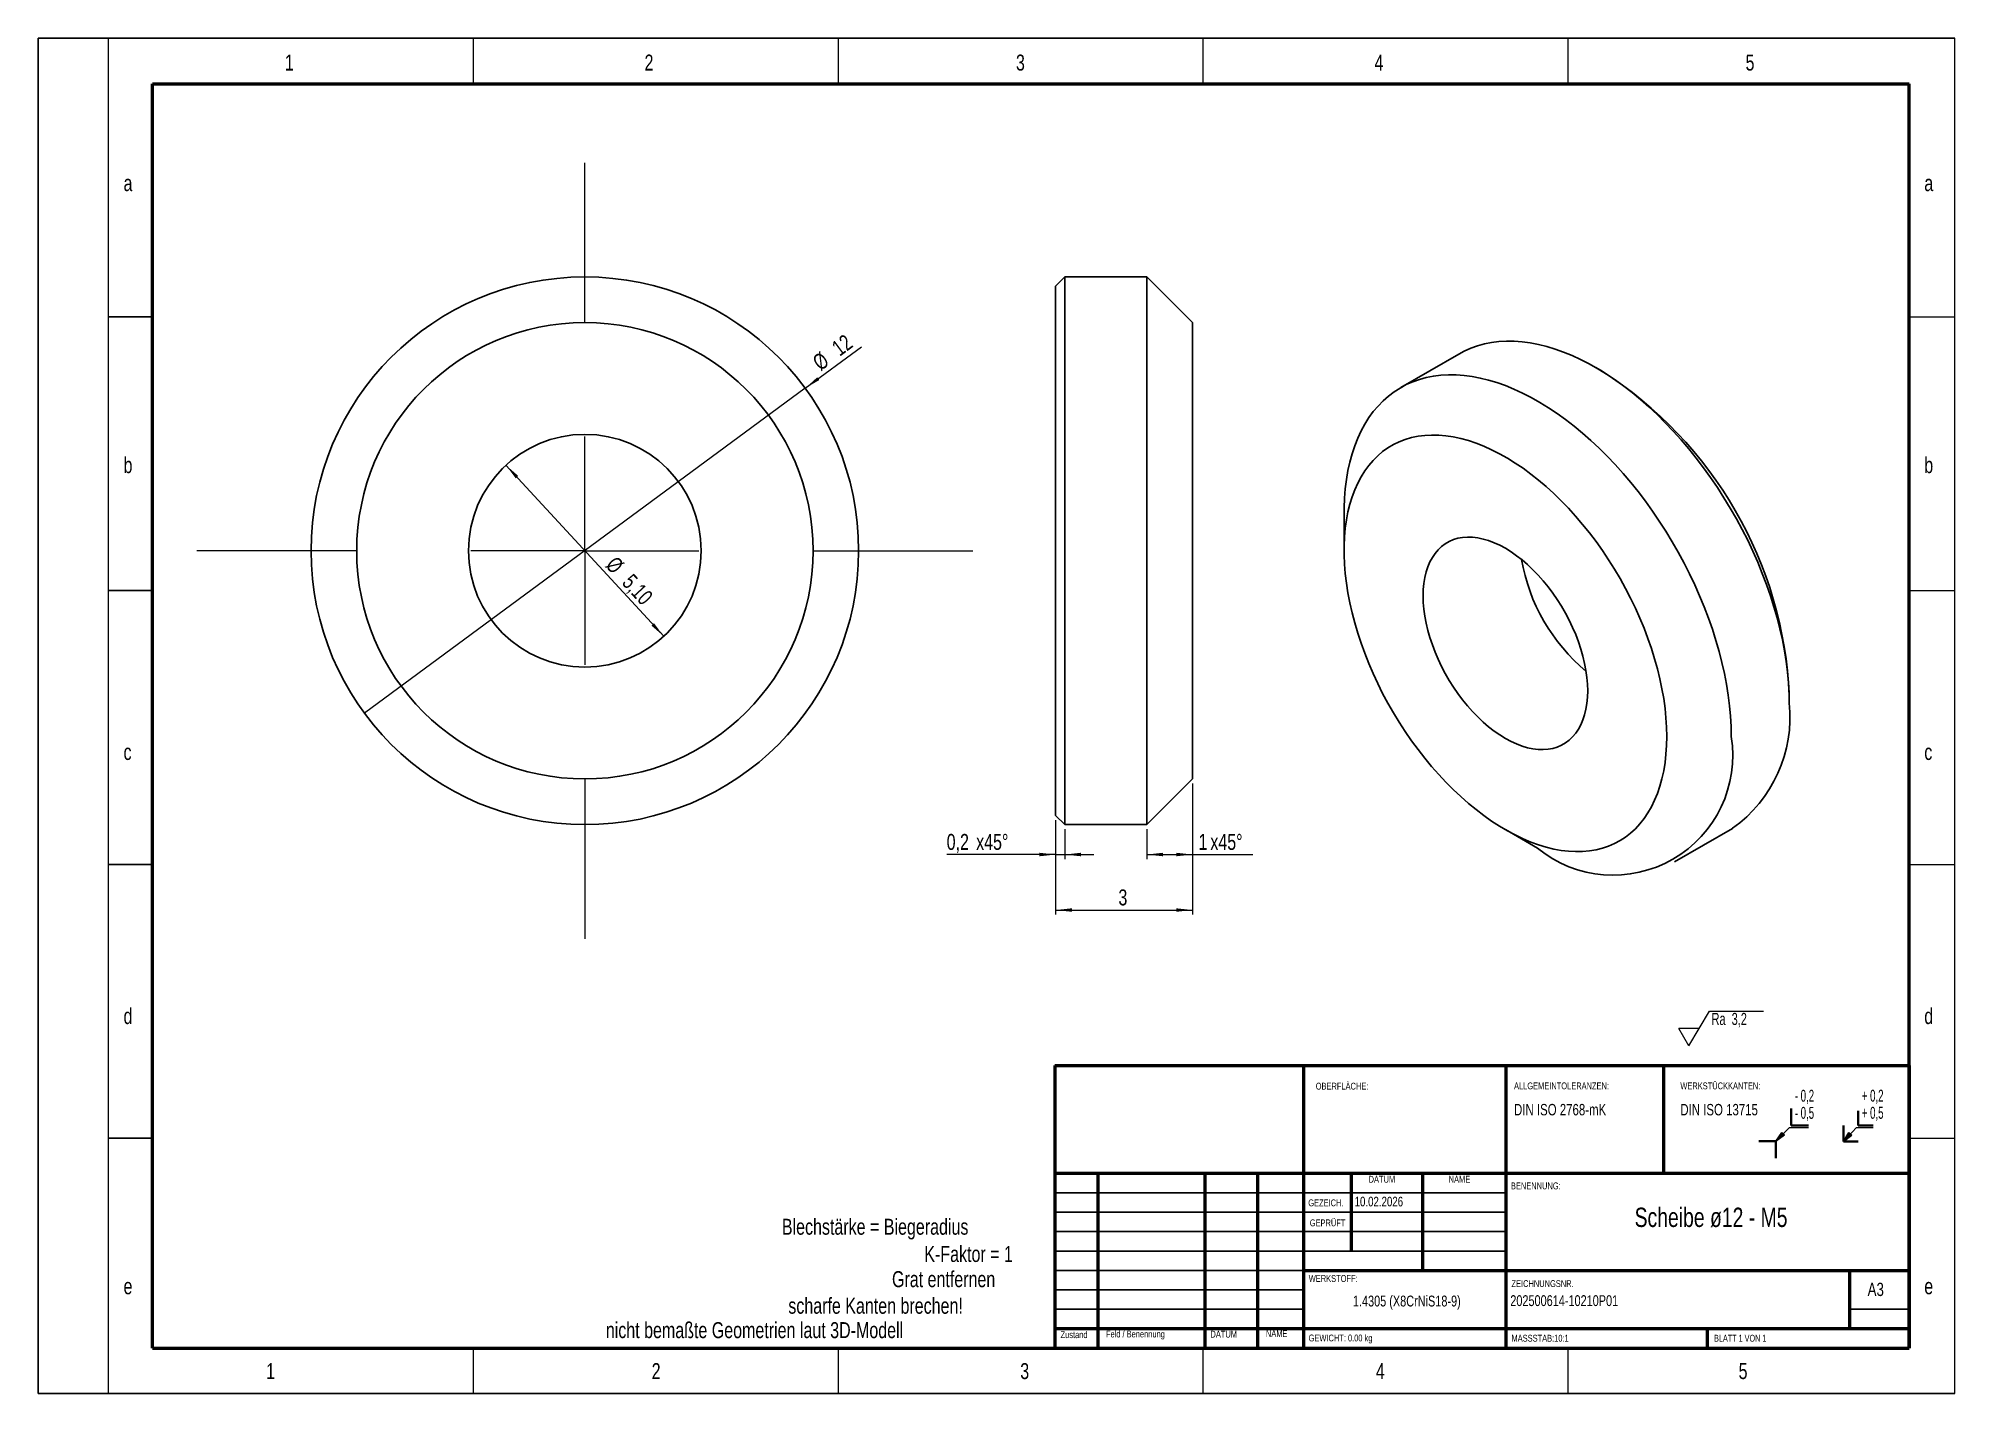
# Model space of a CAD drawing. Header units: millimetres. Extents: x 0 to 420, y 0 to 297.
import ezdxf

# ---------------------------------------------------------------- set-up
doc = ezdxf.new("R2010")
doc.units = ezdxf.units.MM
doc.header["$PDSIZE"] = -1
doc.styles.add('SLDTEXTSTYLE0', font='TXT', dxfattribs={"width": 0.605})
doc.styles.add('SLDTEXTSTYLE1', font='TXT', dxfattribs={"width": 0.678571})
doc.styles.add('SLDTEXTSTYLE2', font='TXT', dxfattribs={"width": 0.75})
doc.styles.add('SLDTEXTSTYLE3', font='TXT', dxfattribs={"width": 0.692308})
doc.dimstyles.new('SLDDIMSTYLE0', dxfattribs={"dimtxt": 3.5, "dimasz": 3.556, "dimexe": 0, "dimexo": 0.0625, "dimgap": 0.875, "dimtad": 1, "dimlfac": 0.1, "dimrnd": 1e-09, "dimzin": 12, "dimdsep": 46, "dimtxsty": 'SLDTEXTSTYLE2', "dimblk1": 'NONE', "dimsah": 1, "dimcen": 0, "dimadec": 0, "dimazin": 3, "dimtfac": 1, "dimtdec": 3, "dimtmove": 0, "dimatfit": 3, "dimldrblk": 'NONE', "dimfxl": 1, "dimfrac": 2, "dimtolj": 1, "dimtzin": 12, "dimarcsym": 0})
doc.dimstyles.new('SLDDIMSTYLE1', dxfattribs={"dimtxt": 3.5, "dimasz": 3.556, "dimexe": 0, "dimexo": 0.0625, "dimgap": 0.875, "dimtad": 1, "dimlfac": 0.1, "dimrnd": 1e-09, "dimzin": 12, "dimdsep": 46, "dimtxsty": 'SLDTEXTSTYLE2', "dimsah": 1, "dimcen": 0, "dimadec": 0, "dimazin": 3, "dimtfac": 1, "dimtdec": 3, "dimtmove": 0, "dimatfit": 3, "dimfxl": 1, "dimfrac": 2, "dimtolj": 1, "dimtzin": 12, "dimarcsym": 0})
doc.dimstyles.new('SLDDIMSTYLE2', dxfattribs={"dimtxt": 3.5, "dimasz": 3.556, "dimexe": 0, "dimexo": 0.0625, "dimgap": 0.875, "dimtad": 1, "dimlfac": 0.1, "dimrnd": 1e-09, "dimzin": 12, "dimdsep": 46, "dimtxsty": 'SLDTEXTSTYLE2', "dimsah": 1, "dimcen": 0.09, "dimadec": 0, "dimazin": 3, "dimtfac": 1, "dimtdec": 3, "dimtofl": 0, "dimtmove": 0, "dimatfit": 3, "dimfxl": 1, "dimfrac": 2, "dimtolj": 1, "dimtzin": 12, "dimarcsym": 0})
doc.dimstyles.new('SLDDIMSTYLE3', dxfattribs={"dimtxt": 3.5, "dimasz": 3.556, "dimexe": 0, "dimexo": 0.0625, "dimgap": 0.875, "dimtad": 1, "dimdec": 1, "dimlfac": 0.1, "dimrnd": 1e-09, "dimdsep": 46, "dimtxsty": 'SLDTEXTSTYLE2', "dimsah": 1, "dimcen": 0.09, "dimadec": 0, "dimazin": 2, "dimtfac": 1, "dimtdec": 3, "dimtmove": 0, "dimatfit": 0, "dimfxl": 1, "dimfrac": 2, "dimtolj": 1, "dimtzin": 12, "dimarcsym": 0})

# ---------------------------------------------------------------- blocks, each defined once
blk = doc.blocks.new('SW_NOTE_0')
at = {"color": 0, "linetype": 'Continuous', "lineweight": 0, "insert": (0, 4.51), "char_height": 3.5, "attachment_point": 1, "style": 'SLDTEXTSTYLE0'}
blk.add_mtext('+ 0,5', dxfattribs=at)
blk = doc.blocks.new('SW_NOTE_0_1')
at = {"color": 0, "linetype": 'Continuous', "lineweight": 0, "insert": (0, 4.51), "char_height": 3.5, "attachment_point": 1, "style": 'SLDTEXTSTYLE0'}
blk.add_mtext('+ 0,2', dxfattribs=at)
blk = doc.blocks.new('SW_NOTE_0_2')
at = {"color": 0, "linetype": 'Continuous', "lineweight": 0, "insert": (0, 4.51), "char_height": 3.5, "attachment_point": 1, "style": 'SLDTEXTSTYLE0'}
blk.add_mtext('- 0,2', dxfattribs=at)
blk = doc.blocks.new('SW_NOTE_0_3')
at = {"color": 0, "linetype": 'Continuous', "lineweight": 0, "insert": (0, 4.51), "char_height": 3.5, "attachment_point": 1, "style": 'SLDTEXTSTYLE0'}
blk.add_mtext('- 0,5', dxfattribs=at)
blk = doc.blocks.new('Block3')
at = {"linetype": 'Continuous'}
for points in [[(735.45, 277.8), (737.92, 279.57), (737.22, 280.27)], [(755.16, 277.71), (757.62, 279.47), (756.78, 280.26)]]:
    blk.add_hatch(color=7, dxfattribs=at).paths.add_polyline_path(points, flags=0)
at = {"color": 7, "linetype": 'Continuous', "lineweight": 35}
for p, q in [((739.95, 287.3), (739.95, 282.3)), ((759.52, 286.66), (759.52, 282.3)), ((739.95, 282.3), (744.95, 282.3)), ((755.16, 277.71), (755.16, 282.3)), ((759.52, 282.3), (763.89, 282.3)), ((730.45, 277.8), (735.45, 277.8)), ((735.45, 277.8), (735.45, 272.8)), ((759.52, 277.71), (755.16, 277.71))]:
    blk.add_line(p, q, dxfattribs=at)
at = {"color": 7, "linetype": 'Continuous', "lineweight": 18}
for p, q in [((735.45, 277.8), (739.45, 281.8)), ((735.45, 277.8), (737.22, 280.27)), ((737.22, 280.27), (737.92, 279.57)), ((739.45, 281.8), (744.95, 281.8)), ((755.16, 277.71), (759.02, 281.8)), ((755.16, 277.71), (756.78, 280.26)), ((756.78, 280.26), (757.62, 279.47)), ((759.02, 281.8), (763.89, 281.8)), ((735.45, 277.8), (737.92, 279.57)), ((755.16, 277.71), (757.62, 279.47))]:
    blk.add_line(p, q, dxfattribs=at)
at = {"color": 7, "linetype": 'Continuous', "lineweight": 0}
for p in [(737.57, 279.92), (757.2, 279.87)]:
    blk.add_point(p, dxfattribs=at)
for name, p in [('SW_NOTE_0_2', (740.95, 288.28)), ('SW_NOTE_0_1', (760.52, 288.29)), ('SW_NOTE_0_3', (740.95, 283.28)), ('SW_NOTE_0', (760.52, 283.29))]:
    blk.add_blockref(name, p, dxfattribs=at)
blk = doc.blocks.new('SW_NOTE_0_4')
at = {"color": 0, "linetype": 'Continuous', "lineweight": 0}
for p, q in [((-4.95, -3.78), (-0.49, 3.78)), ((-0.49, 3.78), (11.39, 3.78)), ((-4.95, -3.78), (-7.18, 0)), ((-2.72, 0), (-7.18, 0))]:
    blk.add_line(p, q, dxfattribs=at)
at = {"color": 0, "linetype": 'Continuous', "lineweight": 0, "insert": (0, 3.41), "char_height": 2.646, "attachment_point": 1, "style": 'SLDTEXTSTYLE1'}
blk.add_mtext('Ra  3,2', dxfattribs=at)
blk = doc.blocks.new('SW_NOTE_0_5')
at = {"color": 0, "linetype": 'Continuous', "lineweight": 0, "attachment_point": 1, "style": 'SLDTEXTSTYLE2'}
for s, insert, char_height in [('ALLGEMEINTOLERANZEN:', (0, 1.93), 1.5), ('DIN ISO 2768-mK', (0, -2.78), 2.5)]:
    blk.add_mtext(s, dxfattribs=dict(at, insert=insert, char_height=char_height))
blk = doc.blocks.new('SW_NOTE_0_6')
at = {"color": 0, "linetype": 'Continuous', "lineweight": 0, "attachment_point": 1, "style": 'SLDTEXTSTYLE2'}
for s, insert, char_height in [('WERKSTÜCKKANTEN:', (0, 1.93), 1.5), ('DIN ISO 13715', (0, -2.78), 2.5)]:
    blk.add_mtext(s, dxfattribs=dict(at, insert=insert, char_height=char_height))
blk = doc.blocks.new('_D')
at = {"color": 7, "linetype": 'Continuous', "lineweight": 0}
for q in [(180.42, 229.41), (71.48, 149.12)]:
    blk.add_line((168.07, 220.32), q, dxfattribs=at)
at = {"color": 7, "linetype": 'Continuous', "lineweight": 18}
blk.add_solid([(168.07, 220.32), (171.16, 222.12), (170.71, 222.73)], dxfattribs=at)
at = {"color": 7, "linetype": 'Continuous', "lineweight": 18, "char_height": 3.5, "attachment_point": 1, "rotation": 36.3936, "style": 'SLDTEXTSTYLE2'}
for s, insert in [('12', (173.55, 230.02)), ('%%c', (169.33, 226.84))]:
    blk.add_mtext(s, dxfattribs=dict(at, insert=insert))
blk = doc.blocks.new('_None')
blk = doc.blocks.new('_D_1')
at = {"color": 7, "linetype": 'Continuous', "lineweight": 0}
blk.add_line((137.06, 165.97), (102.49, 203.46), dxfattribs=at)
at = {"color": 7, "linetype": 'Continuous', "lineweight": 18}
for points in [[(102.49, 203.46), (104.62, 200.59), (105.18, 201.11)], [(137.06, 165.97), (134.93, 168.84), (134.37, 168.32)]]:
    blk.add_solid(points, dxfattribs=at)
at = {"color": 7, "linetype": 'Continuous', "lineweight": 18, "char_height": 3.5, "attachment_point": 1, "rotation": 312.6751, "style": 'SLDTEXTSTYLE2'}
for s, insert in [('%%c', (126.7, 183.77)), ('5,10', (130.31, 179.93))]:
    blk.add_mtext(s, dxfattribs=dict(at, insert=insert))
blk = doc.blocks.new('SW_CENTERMARKSYMBOL_0')
at = {"color": 0, "linetype": 'Continuous', "lineweight": 18}
for p, q in [((0, 50), (0, 85)), ((0, 0), (0, 25)), ((-50, 0), (-85, 0)), ((0, 0), (-25, 0)), ((0, 0), (0, -25)), ((0, 0), (25, 0)), ((50, 0), (85, 0)), ((0, -50), (0, -85))]:
    blk.add_line(p, q, dxfattribs=at)
blk = doc.blocks.new('_D_2')
at = {"color": 7, "linetype": 'Continuous', "lineweight": 0}
for p, q in [((252.94, 133.72), (252.94, 104.99)), ((222.94, 125.72), (222.94, 104.99)), ((222.94, 105.99), (252.94, 105.99))]:
    blk.add_line(p, q, dxfattribs=at)
at = {"color": 7, "linetype": 'Continuous', "lineweight": 18}
for points in [[(222.94, 105.99), (226.5, 105.61), (226.5, 106.37)], [(252.94, 105.99), (249.38, 106.37), (249.38, 105.61)]]:
    blk.add_solid(points, dxfattribs=at)
at = {"color": 7, "linetype": 'Continuous', "lineweight": 18, "insert": (236.71, 110.51), "char_height": 3.5, "attachment_point": 1, "style": 'SLDTEXTSTYLE2'}
blk.add_mtext('3', dxfattribs=at)
blk = doc.blocks.new('_D_3')
at = {"color": 7, "linetype": 'Continuous', "lineweight": 0}
for p, q in [((252.94, 133.72), (252.94, 117.15)), ((242.94, 123.72), (242.94, 117.15)), ((242.94, 118.15), (252.94, 118.15)), ((252.94, 118.15), (266.13, 118.15))]:
    blk.add_line(p, q, dxfattribs=at)
at = {"color": 7, "linetype": 'Continuous', "lineweight": 18}
for points in [[(242.94, 118.15), (246.5, 117.77), (246.5, 118.54)], [(252.94, 118.15), (249.38, 118.54), (249.38, 117.77)]]:
    blk.add_solid(points, dxfattribs=at)
at = {"color": 7, "linetype": 'Continuous', "lineweight": 18, "char_height": 3.5, "attachment_point": 1, "style": 'SLDTEXTSTYLE2'}
for s, insert in [('1', (254.27, 122.67)), ('x45°', (256.85, 122.67))]:
    blk.add_mtext(s, dxfattribs=dict(at, insert=insert))
blk = doc.blocks.new('_D_4')
at = {"color": 7, "linetype": 'Continuous', "lineweight": 0}
for p, q in [((222.94, 125.72), (222.94, 117.15)), ((224.94, 123.72), (224.94, 117.15)), ((222.94, 118.15), (199.07, 118.15)), ((222.94, 118.15), (224.94, 118.15)), ((224.94, 118.15), (231.29, 118.15))]:
    blk.add_line(p, q, dxfattribs=at)
at = {"color": 7, "linetype": 'Continuous', "lineweight": 18}
for points in [[(222.94, 118.15), (219.38, 118.54), (219.38, 117.77)], [(224.94, 118.15), (228.5, 117.77), (228.5, 118.54)]]:
    blk.add_solid(points, dxfattribs=at)
at = {"color": 7, "linetype": 'Continuous', "lineweight": 18, "char_height": 3.5, "attachment_point": 1, "style": 'SLDTEXTSTYLE2'}
for s, insert in [('0,2', (199.07, 122.67)), ('x45°', (205.53, 122.67))]:
    blk.add_mtext(s, dxfattribs=dict(at, insert=insert))

msp = doc.modelspace()

# ---------------------------------------------------------------- linework, layer by layer
at = {"color": 7, "linetype": 'Continuous', "lineweight": 25}
for p, q in [((0.004, 0.024), (0.004, 296.992)), ((0.004, 296.992), (419.975, 296.992)), ((224.94, 244.715), (222.94, 242.715)), ((242.94, 244.715), (224.94, 244.715)), ((224.94, 244.715), (224.94, 124.715)), ((252.94, 234.715), (242.94, 244.715)), ((242.94, 124.715), (242.94, 244.715)), ((222.94, 126.715), (222.94, 242.715)), ((15.338, 235.992), (25.004, 235.992)), ((252.94, 234.715), (252.94, 134.715)), ((311.316, 227.82), (298.588, 220.472)), ((342.734, 224.029), (341.32, 224.846)), ((286.159, 193.002), (286.159, 184.838)), ((15.338, 175.992), (25.004, 175.992)), ((383.74, 151.365), (383.74, 152.998)), ((242.94, 124.715), (252.94, 134.715)), ((222.94, 126.715), (224.94, 124.715)), ((224.94, 124.715), (242.94, 124.715)), ((321.509, 123.604), (328.579, 119.521)), ((358.583, 116.547), (371.311, 123.894)), ((15.338, 115.992), (25.004, 115.992)), ((15.338, 55.992), (25.004, 55.992)), ((321.575, 44.024), (222.775, 44.024)), ((321.575, 39.774), (222.775, 39.774)), ((321.575, 35.524), (222.775, 35.524)), ((321.575, 31.274), (222.775, 31.274)), ((277.375, 27.024), (222.775, 27.024)), ((277.375, 22.774), (222.775, 22.774)), ((277.375, 18.524), (222.775, 18.524)), ((409.975, 18.524), (396.975, 18.524)), ((0.004, 0.024), (419.975, 0.024))]:
    msp.add_line(p, q, dxfattribs=at)
at = {"color": 7, "linetype": 'Continuous', "lineweight": 18}
for p, q in [((15.338, 296.992), (15.338, 0.024)), ((95.3, 296.992), (95.3, 286.992)), ((175.262, 296.992), (175.262, 286.992)), ((255.224, 296.992), (255.224, 286.992)), ((335.186, 296.992), (335.186, 286.992)), ((419.975, 0.024), (419.975, 296.992)), ((409.975, 235.992), (419.975, 235.992)), ((409.975, 175.992), (419.975, 175.992)), ((409.975, 115.992), (419.975, 115.992)), ((409.975, 55.992), (419.975, 55.992)), ((95.3, 10.024), (95.3, 0.024)), ((175.262, 10.024), (175.262, 0.024)), ((255.224, 10.024), (255.224, 0.024)), ((335.186, 10.024), (335.186, 0.024))]:
    msp.add_line(p, q, dxfattribs=at)
at = {"color": 7, "linetype": 'Continuous', "lineweight": 50}
for p, q in [((25.004, 10.024), (25.004, 286.992)), ((25.004, 286.992), (409.975, 286.992)), ((409.975, 10.024), (409.975, 286.992)), ((222.775, 71.898), (409.975, 71.898)), ((222.775, 71.898), (222.775, 10.024)), ((277.375, 10.024), (277.375, 71.898)), ((321.575, 71.898), (321.575, 10.024)), ((356.167, 71.898), (356.167, 48.274)), ((409.975, 71.898), (409.975, 10.024)), ((409.975, 48.274), (222.775, 48.274)), ((232.177, 48.274), (232.177, 10.024)), ((255.668, 48.274), (255.668, 10.024)), ((267.174, 48.274), (267.174, 10.024)), ((287.775, 31.274), (287.775, 48.274)), ((303.375, 48.274), (303.375, 27.024)), ((277.375, 27.024), (409.975, 27.024)), ((396.975, 14.274), (396.975, 27.024)), ((222.775, 14.274), (409.975, 14.274)), ((365.775, 10.024), (365.775, 14.274)), ((25.004, 10.024), (409.975, 10.024))]:
    msp.add_line(p, q, dxfattribs=at)
at = {"color": 7, "linetype": 'Continuous', "lineweight": 25, "flags": 128}
for points in [[(383.74, 151.365), (383.698, 153.572), (383.571, 155.823), (383.361, 158.114), (383.068, 160.44), (382.691, 162.796), (382.232, 165.179), (381.692, 167.582), (381.072, 170.003), (380.373, 172.435), (379.597, 174.873), (378.744, 177.314), (377.817, 179.751), (376.818, 182.181), (375.748, 184.599), (374.61, 186.999), (373.405, 189.377), (372.137, 191.728), (370.808, 194.047), (369.42, 196.331), (367.976, 198.574), (366.48, 200.771), (364.933, 202.919), (363.34, 205.014), (361.703, 207.051), (360.025, 209.025), (358.31, 210.934), (356.562, 212.773), (354.783, 214.539), (352.977, 216.228), (351.149, 217.837), (349.3, 219.363), (347.436, 220.802), (345.56, 222.152), (343.675, 223.41), (341.786, 224.574), (339.896, 225.641), (338.008, 226.609), (336.127, 227.476), (334.257, 228.241), (332.4, 228.902), (330.561, 229.457), (328.744, 229.906), (326.951, 230.248), (325.187, 230.482), (323.455, 230.607), (321.758, 230.624), (320.1, 230.532), (318.485, 230.331), (316.914, 230.023), (315.392, 229.606), (313.922, 229.083), (312.506, 228.455), (311.316, 227.82)], [(286.159, 193.002), (286.17, 194.087), (286.254, 196.219), (286.422, 198.297), (286.674, 200.315), (287.009, 202.27), (287.427, 204.157), (287.926, 205.975), (288.507, 207.717), (289.166, 209.382), (289.904, 210.966), (290.719, 212.465), (291.609, 213.878), (292.573, 215.2), (293.607, 216.429), (294.712, 217.563), (295.883, 218.6), (297.12, 219.538), (298.419, 220.374), (299.778, 221.107), (301.194, 221.736), (302.664, 222.259), (304.186, 222.675), (305.757, 222.984), (307.372, 223.184), (309.03, 223.276), (310.727, 223.26), (312.459, 223.134), (314.223, 222.901), (316.016, 222.559), (317.833, 222.11), (319.672, 221.554), (321.529, 220.893), (323.399, 220.128), (325.28, 219.261), (327.168, 218.293), (329.058, 217.226), (330.948, 216.062), (332.832, 214.804), (334.708, 213.454), (336.573, 212.015), (338.421, 210.49), (340.25, 208.881), (342.055, 207.191), (343.834, 205.426), (345.582, 203.586), (347.297, 201.678), (348.975, 199.703), (350.612, 197.666), (352.205, 195.572), (353.752, 193.424), (355.249, 191.226), (356.692, 188.983), (358.08, 186.7), (359.409, 184.38), (360.677, 182.029), (361.882, 179.651), (363.02, 177.251), (364.09, 174.834), (365.089, 172.404), (366.016, 169.966), (366.869, 167.525), (367.645, 165.087), (368.344, 162.655), (368.965, 160.235), (369.504, 157.831), (369.963, 155.448), (370.34, 153.092), (370.633, 150.766), (370.844, 148.475), (370.97, 146.224), (371.012, 144.017)], [(356.87, 144.017), (356.828, 146.029), (356.702, 148.085), (356.493, 150.179), (356.201, 152.307), (355.826, 154.464), (355.371, 156.645), (354.835, 158.844), (354.22, 161.056), (353.527, 163.276), (352.758, 165.499), (351.916, 167.72), (351.001, 169.932), (350.016, 172.132), (348.964, 174.313), (347.846, 176.471), (346.666, 178.6), (345.427, 180.696), (344.13, 182.753), (342.78, 184.767), (341.38, 186.732), (339.932, 188.645), (338.441, 190.5), (336.91, 192.293), (335.342, 194.02), (333.741, 195.677), (332.112, 197.26), (330.457, 198.765), (328.781, 200.188), (327.088, 201.527), (325.381, 202.777), (323.666, 203.937), (321.945, 205.003), (320.223, 205.973), (318.504, 206.844), (316.793, 207.614), (315.093, 208.283), (313.407, 208.847), (311.742, 209.306), (310.099, 209.658), (308.483, 209.903), (306.899, 210.04), (305.348, 210.069), (303.837, 209.99), (302.367, 209.802), (300.943, 209.508), (299.567, 209.106), (298.244, 208.598), (296.975, 207.985), (295.765, 207.269), (294.616, 206.452), (293.531, 205.534), (292.512, 204.52), (291.562, 203.41), (290.683, 202.208), (289.877, 200.916), (289.146, 199.537), (288.492, 198.076), (287.916, 196.534), (287.42, 194.916), (287.005, 193.226), (286.672, 191.468), (286.421, 189.646), (286.253, 187.763), (286.17, 185.826), (286.17, 183.837), (286.253, 181.803), (286.421, 179.727), (286.672, 177.616), (287.005, 175.472), (287.42, 173.303), (287.916, 171.113), (288.492, 168.906), (289.146, 166.689), (289.877, 164.467), (290.683, 162.245), (291.562, 160.027), (292.512, 157.821), (293.531, 155.63), (294.616, 153.459), (295.765, 151.315), (296.975, 149.202), (298.244, 147.125), (299.567, 145.089), (300.943, 143.099), (302.367, 141.16), (303.837, 139.275), (305.348, 137.451), (306.899, 135.69), (308.483, 133.997), (310.099, 132.377), (311.742, 130.833), (313.407, 129.368), (315.093, 127.987), (316.793, 126.692), (318.504, 125.486), (320.223, 124.373), (321.945, 123.355), (323.666, 122.434), (325.381, 121.613), (327.088, 120.893), (328.781, 120.277), (330.457, 119.766), (332.112, 119.36), (333.741, 119.061), (335.342, 118.87), (336.91, 118.787), (338.441, 118.812), (339.932, 118.945), (341.38, 119.186), (342.78, 119.535), (344.13, 119.99), (345.427, 120.55), (346.666, 121.215), (347.846, 121.982), (348.964, 122.849), (350.016, 123.816), (351.001, 124.878), (351.916, 126.035), (352.758, 127.282), (353.527, 128.618), (354.22, 130.038), (354.835, 131.54), (355.371, 133.12), (355.826, 134.775), (356.201, 136.499), (356.493, 138.29), (356.702, 140.143), (356.828, 142.054), (356.87, 144.017)], [(339.546, 154.018), (339.504, 155.463), (339.378, 156.95), (339.169, 158.472), (338.877, 160.022), (338.505, 161.592), (338.053, 163.175), (337.524, 164.765), (336.921, 166.352), (336.245, 167.931), (335.501, 169.493), (334.692, 171.032), (333.822, 172.54), (332.894, 174.01), (331.913, 175.435), (330.883, 176.81), (329.81, 178.126), (328.698, 179.378), (327.553, 180.561), (326.379, 181.669), (325.183, 182.696), (323.97, 183.638), (322.745, 184.49), (321.514, 185.249), (320.284, 185.911), (319.059, 186.473), (317.846, 186.932), (316.65, 187.285), (315.476, 187.533), (314.331, 187.672), (313.219, 187.704), (312.146, 187.626), (311.116, 187.441), (310.135, 187.148), (309.207, 186.75), (308.337, 186.247), (307.527, 185.642), (306.783, 184.939), (306.108, 184.14), (305.505, 183.249), (304.976, 182.27), (304.524, 181.208), (304.152, 180.068), (303.86, 178.855), (303.651, 177.575), (303.525, 176.233), (303.483, 174.837), (303.525, 173.391), (303.651, 171.904), (303.86, 170.383), (304.152, 168.833), (304.524, 167.263), (304.976, 165.679), (305.505, 164.09), (306.108, 162.503), (306.783, 160.924), (307.527, 159.362), (308.337, 157.823), (309.207, 156.315), (310.135, 154.845), (311.116, 153.419), (312.146, 152.045), (313.219, 150.729), (314.331, 149.476), (315.476, 148.294), (316.65, 147.186), (317.846, 146.159), (319.059, 145.217), (320.284, 144.365), (321.514, 143.606), (322.745, 142.944), (323.97, 142.382), (325.183, 141.923), (326.379, 141.569), (327.553, 141.322), (328.698, 141.182), (329.81, 141.151), (330.883, 141.228), (331.913, 141.414), (332.894, 141.707), (333.822, 142.105), (334.692, 142.608), (335.501, 143.213), (336.245, 143.916), (336.921, 144.715), (337.524, 145.606), (338.053, 146.585), (338.505, 147.646), (338.877, 148.787), (339.169, 150), (339.378, 151.28), (339.504, 152.622), (339.546, 154.018)]]:
    msp.add_lwpolyline(points, dxfattribs=at)
at = {"color": 7, "linetype": 'Continuous', "lineweight": 25}
for radius in [60, 50, 25.5]:
    msp.add_circle((119.776, 184.715), radius, dxfattribs=at)
for centre, radius, start, end in [((294.806, 149.009), 89.024, 2.56816, 57.42646), ((365.584, 189.868), 41.149, 189.879, 230.11562), ((353.768, 148.379), 30.121, 305.62223, 5.68995), ((345.123, 139.862), 26.22, 230.87573, 9.1189)]:
    msp.add_arc(centre, radius, start, end, dxfattribs=at)

# ---------------------------------------------------------------- block references
at = {"color": 7, "linetype": 'Continuous', "lineweight": 0}
for name, p in [('SW_CENTERMARKSYMBOL_0', (119.776, 184.715)), ('SW_NOTE_0_4', (366.7, 80.043)), ('SW_NOTE_0_5', (323.407, 66.285)), ('SW_NOTE_0_6', (359.854, 66.285))]:
    msp.add_blockref(name, p, dxfattribs=at)
at = {"color": 7, "linetype": 'Continuous', "xscale": 0.75, "yscale": 0.75, "zscale": 0.75}
msp.add_blockref('Block3', (-170.787, -152.974), dxfattribs=at)

# ---------------------------------------------------------------- texts
at = {"color": 7, "linetype": 'Continuous', "lineweight": 0}
for s, insert, char_height, attachment_point, style in [('1', (54.045, 293.436), 3.5, 1, 'SLDTEXTSTYLE2'), ('2', (132.859, 293.436), 3.5, 1, 'SLDTEXTSTYLE2'), ('3', (214.256, 293.436), 3.5, 1, 'SLDTEXTSTYLE2'), ('4', (292.836, 293.436), 3.5, 1, 'SLDTEXTSTYLE2'), ('5', (374.145, 293.436), 3.5, 1, 'SLDTEXTSTYLE2'), ('a', (18.679, 267.017), 3.5, 1, 'SLDTEXTSTYLE2'), ('a', (413.315, 267.017), 3.5, 1, 'SLDTEXTSTYLE2'), ('b', (18.679, 205.231), 3.5, 1, 'SLDTEXTSTYLE2'), ('b', (413.315, 205.231), 3.5, 1, 'SLDTEXTSTYLE2'), ('c', (18.679, 142.374), 3.5, 1, 'SLDTEXTSTYLE2'), ('c', (413.315, 142.374), 3.5, 1, 'SLDTEXTSTYLE2'), ('d', (18.679, 84.517), 3.5, 1, 'SLDTEXTSTYLE2'), ('d', (413.315, 84.517), 3.5, 1, 'SLDTEXTSTYLE2'), ('OBERFLÄCHE:', (279.951, 68.151), 1.5, 1, 'SLDTEXTSTYLE2'), ('DATUM', (291.536, 47.758), 1.5, 1, 'SLDTEXTSTYLE2'), ('NAME', (309.084, 47.758), 1.5, 1, 'SLDTEXTSTYLE2'), ('BENENNUNG:', (322.731, 46.302), 1.5, 1, 'SLDTEXTSTYLE2'), ('GEZEICH.', (278.316, 42.584), 1.5, 1, 'SLDTEXTSTYLE2'), ('10.02.2026', (288.472, 43.173), 2.1167, 1, 'SLDTEXTSTYLE2'), ('Blechstärke = Biegeradius', (162.956, 38.351), 3.5, 1, 'SLDTEXTSTYLE2'), ('GEPRÜFT', (278.64, 38.199), 1.5, 1, 'SLDTEXTSTYLE2'), ('Scheibe ø12 - M5', (366.587, 40.78), 4.23333, 2, 'SLDTEXTSTYLE2'), ('K-Faktor = 1', (194.174, 32.382), 3.5, 1, 'SLDTEXTSTYLE2'), ('Grat entfernen', (187.087, 26.861), 3.5, 1, 'SLDTEXTSTYLE2'), ('WERKSTOFF:', (278.421, 26.01), 1.5, 1, 'SLDTEXTSTYLE2'), ('e', (18.679, 25.307), 3.5, 1, 'SLDTEXTSTYLE2'), ('scharfe Kanten brechen!', (164.366, 21.036), 3.5, 1, 'SLDTEXTSTYLE2'), ('1.4305 (X8CrNiS18-9)', (299.911, 21.509), 2.38125, 2, 'SLDTEXTSTYLE2'), ('202500614-10210P01', (322.588, 21.598), 2.38125, 1, 'SLDTEXTSTYLE2'), ('ZEICHNUNGSNR.', (322.849, 24.892), 1.5, 1, 'SLDTEXTSTYLE2'), ('A3', (400.896, 24.324), 2.9104, 1, 'SLDTEXTSTYLE2'), ('e', (413.315, 25.307), 3.5, 1, 'SLDTEXTSTYLE2'), ('nicht bemaßte Geometrien laut 3D-Modell', (124.374, 15.693), 3.5, 1, 'SLDTEXTSTYLE2'), ('Zustand', (224.035, 13.697), 1.5, 1, 'SLDTEXTSTYLE2'), ('Feld / Benennung', (233.972, 13.846), 1.5, 1, 'SLDTEXTSTYLE2'), ('DATUM', (256.885, 13.809), 1.5, 1, 'SLDTEXTSTYLE2'), ('NAME', (269.035, 13.937), 1.5, 1, 'SLDTEXTSTYLE2'), ('GEWICHT: 0.00 kg', (278.393, 12.973), 1.4986, 1, 'SLDTEXTSTYLE2'), ('MASSSTAB:10:1', (322.849, 12.924), 1.5, 1, 'SLDTEXTSTYLE2'), ('BLATT 1 VON 1', (367.254, 12.924), 1.5, 1, 'SLDTEXTSTYLE3'), ('1', (49.926, 6.722), 3.5, 1, 'SLDTEXTSTYLE2'), ('2', (134.423, 6.722), 3.5, 1, 'SLDTEXTSTYLE2'), ('3', (215.194, 6.722), 3.5, 1, 'SLDTEXTSTYLE2'), ('4', (293.141, 6.722), 3.5, 1, 'SLDTEXTSTYLE2'), ('5', (372.627, 6.722), 3.5, 1, 'SLDTEXTSTYLE2')]:
    msp.add_mtext(s, dxfattribs=dict(at, insert=insert, char_height=char_height, attachment_point=attachment_point, style=style))

# ---------------------------------------------------------------- dimensions: what is measured, and where the dimension line sits
at = {"color": 7, "linetype": 'Continuous', "lineweight": 18}
for p1, p2, dimstyle, picture, middle in [((71.479, 149.116), (168.074, 220.315), 'SLDDIMSTYLE0', '_D', (176.258, 226.348)), ((137.061, 165.968), (102.491, 203.463), 'SLDDIMSTYLE1', '_D_1', (128.483, 175.272))]:
    dim = msp.add_diameter_dim_2p(p1=p1, p2=p2, dimstyle=dimstyle, dxfattribs=at)
    dim.commit()
    dim.dimension.update_dxf_attribs({"geometry": picture, "text_midpoint": middle, "dimtype": 163})
dim = msp.add_linear_dim(base=(252.94, 105.994), p1=(222.94, 126.715), p2=(252.94, 134.715), dimstyle='SLDDIMSTYLE2', dxfattribs=at)
dim.commit()
dim.dimension.update_dxf_attribs({"geometry": '_D_2', "text_midpoint": (238.001, 105.994), "dimtype": 160})
for base, p1, p2, dimstyle, picture, middle in [((252.94, 118.155), (242.94, 124.715), (252.94, 134.715), 'SLDDIMSTYLE2', '_D_3', (260.2, 118.155)), ((224.94, 118.155), (222.94, 126.715), (224.94, 124.715), 'SLDDIMSTYLE3', '_D_4', (206.94, 118.155))]:
    dim = msp.add_linear_dim(base=base, p1=p1, p2=p2, text='<>x45°', dimstyle=dimstyle, dxfattribs=at)
    dim.commit()
    dim.dimension.update_dxf_attribs({"geometry": picture, "text_midpoint": middle, "dimtype": 160})

doc.saveas('drawing.dxf')
